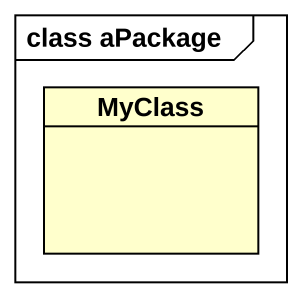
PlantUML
@startuml
mainframe class aPackage
hide circle
hide empty members
class MyClass
@enduml
